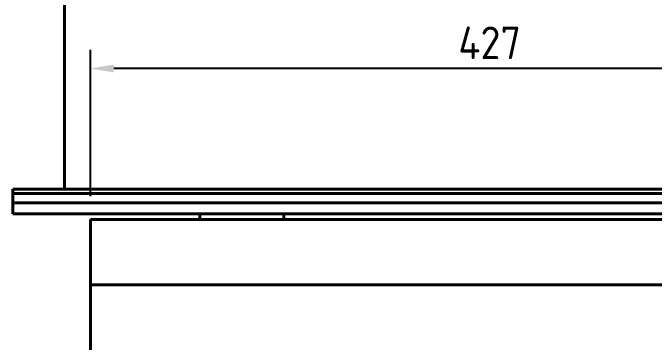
# Model space of a CAD drawing. Header units: millimetres. Extents: x 0 to 4205, y 0 to 2970.
# Drawn here: x 3195.6 to 3538.8, y 2046.4 to 2222.9 of the extents above; entities that cross this region are included whole.
import ezdxf

# ---------------------------------------------------------------- set-up
doc = ezdxf.new("R2010")
doc.units = ezdxf.units.MM
doc.header["$LTSCALE"] = 5
doc.layers.add('가시적인 것(ISO)', color=3, linetype='Continuous', lineweight=40)
doc.layers.add('치수(ISO)', color=2, linetype='Continuous', lineweight=25)
doc.styles.add('치수 텍스트_PSTEK_POSCO', font='isocp.shx')
doc.dimstyles.new('치수_PSTEK_POSCO', dxfattribs={"dimscale": 5, "dimtxt": 3.5, "dimasz": 2.5, "dimexe": 2, "dimexo": 2.5, "dimgap": 1, "dimtad": 1, "dimrnd": 1e-08, "dimdsep": 46, "dimtxsty": '치수 텍스트_PSTEK_POSCO', "dimcen": 0.09, "dimdle": 10, "dimclrd": 7, "dimclre": 7, "dimclrt": 2, "dimadec": 1, "dimazin": 2, "dimtfac": 1, "dimtmove": 0, "dimatfit": 3, "dimfxl": 0, "dimtolj": 1, "dimlwd": -1, "dimlwe": -1, "dimarcsym": 0})

# ---------------------------------------------------------------- blocks, each defined once
blk = doc.blocks.new('*D50')
at = {"layer": 'Defpoints', "color": 0}
for p in [(3237.14, 2193.05), (3237.14, 2112.12), (3664.14, 2112.12)]:
    blk.add_point(p, dxfattribs=at)
at = {"layer": '치수(ISO)', "color": 7}
for p, q in [((3237.14, 2124.62), (3237.14, 2203.05)), ((3664.14, 2124.62), (3664.14, 2203.05)), ((3651.64, 2193.05), (3249.64, 2193.05))]:
    blk.add_line(p, q, dxfattribs=at)
for points in [[(3249.64, 2195.13), (3249.64, 2190.96), (3237.14, 2193.05)], [(3651.64, 2195.13), (3651.64, 2190.96), (3664.14, 2193.05)]]:
    blk.add_solid(points, dxfattribs=at)
at = {"layer": '치수(ISO)', "color": 2, "insert": (3434.02, 2206.8), "char_height": 17.5, "attachment_point": 4, "style": '치수 텍스트_PSTEK_POSCO'}
blk.add_mtext('\\A1;427', dxfattribs=at)

msp = doc.modelspace()

# ---------------------------------------------------------------- linework, layer by layer
at = {"layer": '가시적인 것(ISO)'}
for p, q in [((3223.343, 2128.419), (3223.343, 2403.419)), ((3705.643, 2128.419), (3195.643, 2128.419)), ((3195.643, 2126.119), (3195.643, 2128.419)), ((3705.643, 2126.119), (3195.643, 2126.119)), ((3195.643, 2121.119), (3195.643, 2126.119)), ((3705.643, 2126.119), (3195.643, 2126.119)), ((3705.643, 2121.119), (3195.643, 2121.119)), ((3195.643, 2115.119), (3195.643, 2121.119)), ((3705.643, 2121.119), (3195.643, 2121.119)), ((3195.643, 2115.119), (3705.643, 2115.119)), ((3295.643, 2115.119), (3295.643, 2112.119)), ((3340.643, 2112.119), (3340.643, 2115.119)), ((3237.143, 2112.119), (3237.143, 2077.119)), ((3664.143, 2112.119), (3237.143, 2112.119)), ((3237.143, 2077.119), (3664.143, 2077.119)), ((3237.143, 1692.119), (3237.143, 2077.119))]:
    msp.add_line(p, q, dxfattribs=at)

# ---------------------------------------------------------------- dimensions: what is measured, and where the dimension line sits
at = {"layer": '치수(ISO)', "color": 7}
dim = msp.add_linear_dim(base=(3237.143, 2193.046), p1=(3664.143, 2112.119), p2=(3237.143, 2112.119), angle=180, dimstyle='치수_PSTEK_POSCO', override={"dimdec": 2, "dimtp": 0, "dimtm": 0, "dimtdec": 2, "dimtofl": 0, "dimatfit": 1}, dxfattribs=at)
dim.commit()
dim.dimension.update_dxf_attribs({"geometry": '*D50', "text_midpoint": (3450.643, 2193.046), "dimtype": 160})

doc.saveas('drawing.dxf')
